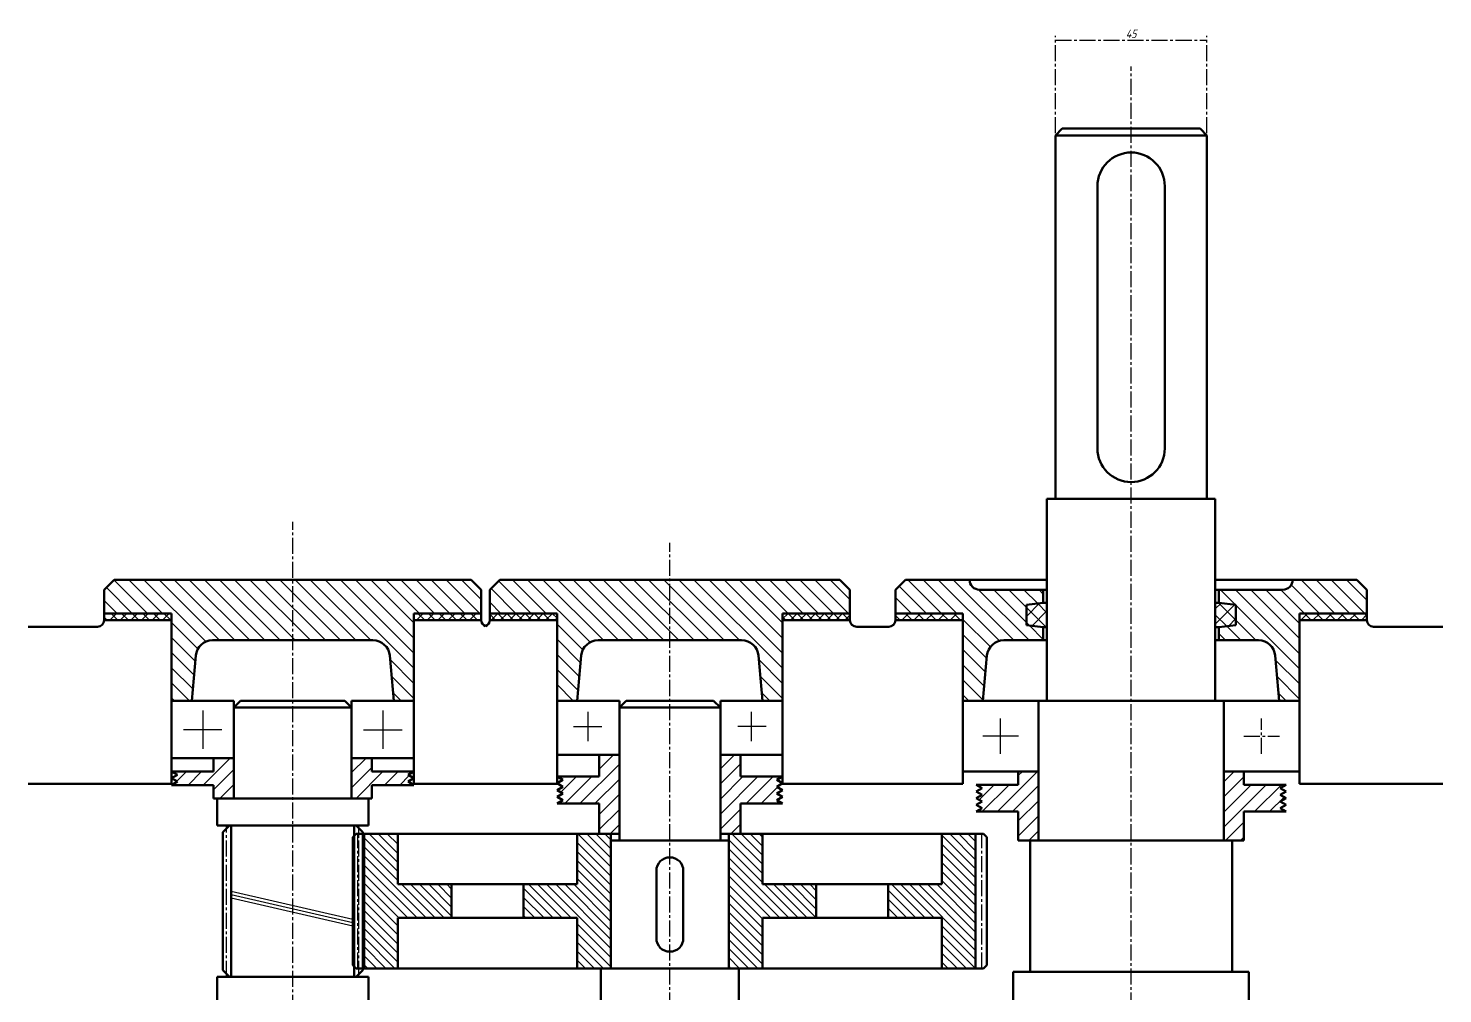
# Model space of a CAD drawing. Header units: millimetres. Extents: x 0 to 3756, y 0 to 2107.
# Drawn here: x 1286.3 to 1706.4, y 916.7 to 1203.5 of the extents above; entities that cross this region are included whole.
import ezdxf

# ---------------------------------------------------------------- set-up
doc = ezdxf.new("R2010")
doc.units = ezdxf.units.MM
doc.header["$LTSCALE"] = 0.25
doc.linetypes.add('CENTER2', pattern=[28.575, 19.05, -3.175, 3.175, -3.175])
for name, color, linetype, lineweight in [('点划线', 7, 'CENTER2', 25), ('粗实线', 7, 'Continuous', 50), ('细实线', 7, 'Continuous', 25)]:
    doc.layers.add(name, color=color, linetype=linetype, lineweight=lineweight)
doc.styles.add('gbeitc', font='gbeitc.shx', dxfattribs={"height": 5, "bigfont": 'gbcbig.shx'})
doc.dimstyles.new('ISO-25', dxfattribs={"dimtxt": 5, "dimasz": 2.1875, "dimexe": 1.25, "dimexo": 0.625, "dimtad": 1, "dimtoh": 1, "dimdec": 3, "dimdsep": 46, "dimtxsty": 'gbeitc', "dimcen": 2.5, "dimadec": 0, "dimazin": 0, "dimtfac": 1, "dimtdec": 3, "dimtmove": 0, "dimatfit": 3, "dimfxl": 1, "dimarcsym": 0})

# ---------------------------------------------------------------- blocks, each defined once
blk = doc.blocks.new('*D14')
at = {"layer": 'Defpoints', "color": 0, "transparency": 16777216}
for p in [(1636.32, 1200.01), (1591.32, 1171.72), (1636.32, 1171.72)]:
    blk.add_point(p, dxfattribs=at)
at = {"layer": '点划线', "color": 0, "lineweight": -2, "transparency": 16777216}
for p, q in [((1591.32, 1172.35), (1591.32, 1201.26)), ((1591.32, 1200.01), (1636.32, 1200.01)), ((1636.32, 1172.35), (1636.32, 1201.26))]:
    blk.add_line(p, q, dxfattribs=at)
at = {"layer": '点划线', "color": 0, "transparency": 16777216, "insert": (1613.82, 1201.89), "char_height": 2.5, "attachment_point": 5, "style": 'gbeitc'}
blk.add_mtext('45', dxfattribs=at)
blk = doc.blocks.new('_None')

msp = doc.modelspace()

# ---------------------------------------------------------------- hatches: boundary and pattern name
at = {"layer": '细实线'}
h = msp.add_hatch(dxfattribs=at)
h.set_pattern_fill('ANSI31', color=256, angle=90)
h.set_pattern_definition([(135, (2435.304, -2100.0195), (-2.245064, -2.245064), [])])
h.paths.add_polyline_path([(1308.8165, 781.2226), (1308.8165, 774.2226), (1311.8165, 771.2226), (1314.3165, 771.2226), (1323.3165, 771.2226), (1330.8165, 771.2226, -0.41421356), (1333.8165, 774.2226), (1347.8165, 774.2226), (1347.8165, 778.1087), (1342.8165, 778.7226), (1342.8165, 784.7226), (1347.8165, 785.3365), (1347.8165, 789.2226), (1340.9918, 789.2226, -0.3884789), (1336.0114, 793.7799), (1334.8165, 807.2226), (1328.8165, 807.2226), (1328.8165, 791.2226), (1328.8165, 783.2226), (1328.8165, 781.2226)])
h.paths.add_polyline_path([(1400.8165, 783.2226), (1400.8165, 791.2226), (1400.8165, 807.2226), (1394.8165, 807.2226), (1393.6216, 793.7799, -0.3884789), (1388.6413, 789.2226), (1381.8165, 789.2226), (1381.8165, 785.3365), (1386.8165, 784.7226), (1386.8165, 778.7226), (1381.8165, 778.1087), (1381.8165, 774.2226), (1395.8165, 774.2226, -0.41421356), (1398.8165, 771.2226), (1404.849, 771.2226), (1406.3165, 771.2226), (1415.3165, 771.2226), (1417.8165, 771.2226), (1420.8165, 774.2226), (1420.8165, 781.2226), (1400.8165, 781.2226)])
h.paths.add_polyline_path([(1328.8165, 1029.7226), (1328.8165, 1027.7226), (1328.8165, 1019.7226), (1328.8165, 1003.7226), (1334.8165, 1003.7226), (1336.0114, 1017.1653, -0.3884789), (1340.9918, 1021.7226), (1388.6413, 1021.7226, -0.3884789), (1393.6216, 1017.1653), (1394.8165, 1003.7226), (1400.8165, 1003.7226), (1400.8165, 1019.7226), (1400.8165, 1027.7226), (1400.8165, 1029.7226), (1420.8165, 1029.7226), (1420.8165, 1036.7226), (1417.8165, 1039.7226), (1415.3165, 1039.7226), (1406.3165, 1039.7226), (1398.8165, 1039.7226), (1397.3434, 1039.7226), (1332.2896, 1039.7226), (1324.7841, 1039.7226), (1323.3165, 1039.7226), (1314.3165, 1039.7226), (1311.8165, 1039.7226), (1308.8165, 1036.7226), (1308.8165, 1029.7226)])
h = msp.add_hatch(dxfattribs=at)
h.set_pattern_fill('ANSI31', color=256, angle=90)
h.set_pattern_definition([(135, (2795.6845, -1803.1202), (-2.245064, -2.245064), [])])
h.paths.add_polyline_path([(1450.5114, 793.7799), (1449.3165, 807.2226), (1443.3165, 807.2226), (1443.3165, 791.2226), (1443.3165, 783.2226), (1443.3165, 781.2226), (1423.3165, 781.2226), (1423.3165, 774.2226), (1426.3165, 771.2226), (1428.8165, 771.2226), (1437.8165, 771.2226), (1445.3165, 771.2226), (1446.7896, 771.2226), (1476.8165, 771.2226), (1476.8165, 789.2226), (1455.4918, 789.2226, -0.3884789)])
h.paths.add_polyline_path([(1498.1413, 789.2226), (1476.8165, 789.2226), (1476.8165, 771.2226), (1506.8434, 771.2226), (1514.349, 771.2226), (1515.8165, 771.2226), (1524.8165, 771.2226), (1527.3165, 771.2226), (1530.3165, 774.2226), (1530.3165, 781.2226), (1510.3165, 781.2226), (1510.3165, 783.2226), (1510.3165, 791.2226), (1510.3165, 807.2226), (1504.3165, 807.2226), (1503.1216, 793.7799, -0.3884789)])
h.paths.add_polyline_path([(1446.7896, 1039.7226), (1439.2841, 1039.7226), (1437.8165, 1039.7226), (1428.8165, 1039.7226), (1426.3165, 1039.7226), (1423.3165, 1036.7226), (1423.3165, 1029.7226), (1443.3165, 1029.7226), (1443.3165, 1027.7226), (1443.3165, 1019.7226), (1443.3165, 1003.7226), (1449.3165, 1003.7226), (1450.5114, 1017.1653, -0.3884789), (1455.4918, 1021.7226), (1476.8165, 1021.7226), (1476.8165, 1039.7226)])
h.paths.add_polyline_path([(1476.8165, 1039.7226), (1476.8165, 1021.7226), (1498.1413, 1021.7226, -0.3884789), (1503.1216, 1017.1653), (1504.3165, 1003.7226), (1510.3165, 1003.7226), (1510.3165, 1019.7226), (1510.3165, 1027.7226), (1510.3165, 1029.7226), (1530.3165, 1029.7226), (1530.3165, 1036.7226), (1527.3165, 1039.7226), (1524.8165, 1039.7226), (1515.8165, 1039.7226), (1508.3165, 1039.7226), (1506.8434, 1039.7226)])
h = msp.add_hatch(dxfattribs=at)
h.set_pattern_fill('ANSI31', color=256, angle=90)
h.set_pattern_definition([(135, (2576.3698, -1803.1202), (-2.245064, -2.245064), [])])
h.paths.add_polyline_path([(1575.9918, 789.2226, -0.3884789), (1571.0114, 793.7799), (1569.8165, 807.2226), (1563.8165, 807.2226), (1563.8165, 791.2226), (1563.8165, 783.2226), (1563.8165, 781.2226), (1543.8165, 781.2226), (1543.8165, 774.2226), (1546.8165, 771.2226), (1549.3165, 771.2226), (1613.8165, 771.2226), (1613.8165, 789.2226)])
h.paths.add_polyline_path([(1613.8165, 789.2226), (1613.8165, 771.2226), (1678.3165, 771.2226), (1680.8165, 771.2226), (1683.8165, 774.2226), (1683.8165, 781.2226), (1663.8165, 781.2226), (1663.8165, 783.2226), (1663.8165, 791.2226), (1663.8165, 807.2226), (1657.8165, 807.2226), (1656.6216, 793.7799, -0.3884789), (1651.6413, 789.2226)])
h.paths.add_polyline_path([(1568.8165, 1036.7226, -0.41421356), (1565.8165, 1039.7226), (1559.7841, 1039.7226), (1558.3165, 1039.7226), (1549.3165, 1039.7226), (1546.8165, 1039.7226), (1543.8165, 1036.7226), (1543.8165, 1029.7226), (1563.8165, 1029.7226), (1563.8165, 1027.7226), (1563.8165, 1019.7226), (1563.8165, 1003.7226), (1569.8165, 1003.7226), (1571.0114, 1017.1653, -0.3884789), (1575.9918, 1021.7226), (1582.8165, 1021.7226), (1587.7242, 1021.7226), (1587.7242, 1025.6087), (1582.7242, 1026.2226), (1582.7242, 1032.2226), (1587.7242, 1032.8365), (1587.7242, 1036.7226), (1582.8165, 1036.7226)])
h.paths.add_polyline_path([(1644.8165, 1036.7226), (1639.9088, 1036.7226), (1639.9088, 1032.8365), (1644.9088, 1032.2226), (1644.9088, 1026.2226), (1639.9088, 1025.6087), (1639.9088, 1021.7226), (1644.8165, 1021.7226), (1651.6413, 1021.7226, -0.3884789), (1656.6216, 1017.1653), (1657.8165, 1003.7226), (1663.8165, 1003.7226), (1663.8165, 1019.7226), (1663.8165, 1027.7226), (1663.8165, 1029.7226), (1683.8165, 1029.7226), (1683.8165, 1036.7226), (1680.8165, 1039.7226), (1678.3165, 1039.7226), (1669.3165, 1039.7226), (1661.8165, 1039.7226, -0.41421356), (1658.8165, 1036.7226)])
h = msp.add_hatch(dxfattribs=at)
h.set_pattern_fill('ANSI37', color=256, scale=0.7, angle=180)
h.set_pattern_definition([(225, (2435.3039, -2100.0195), (1.5715448, -1.5715448), []), (315, (2435.3039, -2100.0195), (1.5715448, 1.5715448), [])])
h.paths.add_polyline_path([(1328.8165, 781.2226), (1328.8165, 783.2226), (1308.8165, 783.2226), (1308.8165, 781.2226)])
h.paths.add_polyline_path([(1420.8165, 781.2226), (1420.8165, 783.2226), (1400.8165, 783.2226), (1400.8165, 781.2226)])
h.paths.add_polyline_path([(1328.8165, 1027.7226), (1328.8165, 1029.7226), (1308.8165, 1029.7226), (1308.8165, 1027.7226)])
h.paths.add_polyline_path([(1420.8165, 1027.7226), (1420.8165, 1029.7226), (1400.8165, 1029.7226), (1400.8165, 1027.7226)])
h = msp.add_hatch(dxfattribs=at)
h.set_pattern_fill('ANSI37', color=256, scale=0.6, angle=180)
h.set_pattern_definition([(225, (2795.6845, -1803.1202), (1.3470384, -1.3470384), []), (315, (2795.6845, -1803.1202), (1.3470384, 1.3470384), [])])
h.paths.add_polyline_path([(1423.3165, 783.2226), (1423.3165, 781.2226), (1443.3165, 781.2226), (1443.3165, 783.2226)])
h.paths.add_polyline_path([(1530.3165, 781.2226), (1530.3165, 783.2226), (1510.3165, 783.2226), (1510.3165, 781.2226)])
h.paths.add_polyline_path([(1423.3165, 1029.7226), (1423.3165, 1027.7226), (1443.3165, 1027.7226), (1443.3165, 1029.7226)])
h.paths.add_polyline_path([(1530.3165, 1027.7226), (1530.3165, 1029.7226), (1510.3165, 1029.7226), (1510.3165, 1027.7226)])
h = msp.add_hatch(dxfattribs=at)
h.set_pattern_fill('ANSI37', color=256, scale=0.8, angle=180)
h.set_pattern_definition([(225, (2576.3698, -1803.1202), (1.7960512, -1.7960512), []), (315, (2576.3698, -1803.1202), (1.7960512, 1.7960512), [])])
h.paths.add_polyline_path([(1543.8165, 783.2226), (1543.8165, 781.2226), (1563.8165, 781.2226), (1563.8165, 783.2226)])
h.paths.add_polyline_path([(1663.8165, 783.2226), (1663.8165, 781.2226), (1683.8165, 781.2226), (1683.8165, 783.2226)])
h.paths.add_polyline_path([(1543.8165, 1029.7226), (1543.8165, 1027.7226), (1563.8165, 1027.7226), (1563.8165, 1029.7226)])
h.paths.add_polyline_path([(1683.8165, 1027.7226), (1683.8165, 1029.7226), (1663.8165, 1029.7226), (1663.8165, 1027.7226)])
h = msp.add_hatch(dxfattribs=at)
h.set_pattern_fill('ANSI37', color=256, angle=180)
h.set_pattern_definition([(225, (2576.3698, -1803.1202), (2.245064, -2.245064), []), (315, (2576.3698, -1803.1202), (2.245064, 2.245064), [])])
h.paths.add_polyline_path([(1582.7242, 1026.2226), (1587.7242, 1025.6087), (1588.8165, 1025.6087), (1588.8165, 1032.8365), (1587.7242, 1032.8365), (1582.7242, 1032.2226)])
h.paths.add_polyline_path([(1639.9088, 1032.8365), (1638.8165, 1032.8365), (1638.8165, 1025.6087), (1639.9088, 1025.6087), (1644.9088, 1026.2226), (1644.9088, 1032.2226)])
h = msp.add_hatch(dxfattribs=at)
h.set_pattern_fill('ANSI31', color=256, angle=180)
h.set_pattern_definition([(225, (2795.6845, -1803.1202), (2.245064, -2.245064), [])])
h.paths.add_polyline_path([(1443.3165, 837.7226), (1445.0465, 836.7226), (1443.3165, 835.7226), (1445.0465, 834.7226), (1443.3165, 833.7226), (1445.0465, 832.7226), (1443.3165, 831.7226), (1445.0465, 830.7226), (1443.3165, 829.7226), (1455.8165, 829.7226), (1455.8165, 823.2226), (1461.8165, 823.2226), (1461.8165, 841.7226), (1455.8165, 841.7226), (1455.8165, 837.7226)])
h.paths.add_polyline_path([(1455.8165, 973.2226), (1455.8165, 964.2226), (1461.8165, 964.2226), (1461.8165, 987.7226), (1455.8165, 987.7226), (1455.8165, 981.2226), (1443.3165, 981.2226), (1445.0465, 980.2226), (1443.3165, 979.2226), (1445.0465, 978.2226), (1443.3165, 977.2226), (1445.0465, 976.2226), (1443.3165, 975.2226), (1445.0465, 974.2226), (1443.3165, 973.2226)])
h.paths.add_polyline_path([(1497.8165, 829.7226), (1510.3165, 829.7226), (1508.5865, 830.7226), (1510.3165, 831.7226), (1508.5865, 832.7226), (1510.3165, 833.7226), (1508.5865, 834.7226), (1510.3165, 835.7226), (1508.5865, 836.7226), (1510.3165, 837.7226), (1497.8165, 837.7226), (1497.8165, 841.7226), (1491.8165, 841.7226), (1491.8165, 823.2226), (1497.8165, 823.2226)])
h.paths.add_polyline_path([(1491.8165, 964.2226), (1497.8165, 964.2226), (1497.8165, 973.2226), (1510.3165, 973.2226), (1508.5865, 974.2226), (1510.3165, 975.2226), (1508.5865, 976.2226), (1510.3165, 977.2226), (1508.5865, 978.2226), (1510.3165, 979.2226), (1508.5865, 980.2226), (1510.3165, 981.2226), (1497.8165, 981.2226), (1497.8165, 987.7226), (1491.8165, 987.7226)])
h = msp.add_hatch(dxfattribs=at)
h.set_pattern_fill('ANSI31', color=256, angle=180)
h.set_pattern_definition([(225, (2435.304, -2100.0195), (2.245064, -2.245064), [])])
h.paths.add_polyline_path([(1347.3165, 836.2226), (1341.3165, 836.2226), (1341.3165, 832.2226), (1328.8165, 832.2226), (1330.5465, 831.2226), (1328.8165, 830.2226), (1330.5465, 829.2226), (1328.8165, 828.2226), (1341.3165, 828.2226), (1341.3165, 824.2226), (1347.3165, 824.2226)])
h.paths.add_polyline_path([(1388.3165, 828.2226), (1400.8165, 828.2226), (1399.0865, 829.2226), (1400.8165, 830.2226), (1399.0865, 831.2226), (1400.8165, 832.2226), (1388.3165, 832.2226), (1388.3165, 836.2226), (1382.3165, 836.2226), (1382.3165, 824.2226), (1388.3165, 824.2226)])
h.paths.add_polyline_path([(1341.3165, 982.7226), (1328.8165, 982.7226), (1330.5465, 981.7226), (1328.8165, 980.7226), (1330.5465, 979.7226), (1328.8165, 978.7226), (1341.3165, 978.7226), (1341.3165, 974.7226), (1347.3165, 974.7226), (1347.3165, 986.7226), (1341.3165, 986.7226)])
h.paths.add_polyline_path([(1382.3165, 974.7226), (1388.3165, 974.7226), (1388.3165, 978.7226), (1400.8165, 978.7226), (1399.0865, 979.7226), (1400.8165, 980.7226), (1399.0865, 981.7226), (1400.8165, 982.7226), (1388.3165, 982.7226), (1388.3165, 986.7226), (1382.3165, 986.7226)])
h = msp.add_hatch(dxfattribs=at)
h.set_pattern_fill('ANSI31', color=256, angle=180)
h.set_pattern_definition([(225, (2576.3698, -1803.1202), (2.245064, -2.245064), [])])
h.paths.add_polyline_path([(1580.3165, 832.7226), (1580.3165, 828.2226), (1586.3165, 828.2226), (1586.3165, 843.2226), (1581.3165, 843.2226), (1580.3165, 843.2226), (1580.3165, 840.7226), (1567.8165, 840.7226), (1569.5465, 839.7226), (1567.8165, 838.7226), (1569.5465, 837.7226), (1567.8165, 836.7226), (1569.5465, 835.7226), (1567.8165, 834.7226), (1569.5465, 833.7226), (1567.8165, 832.7226)])
h.paths.add_polyline_path([(1647.3165, 840.7226), (1647.3165, 843.2226), (1646.3165, 843.2226), (1641.3165, 843.2226), (1641.3165, 828.2226), (1647.3165, 828.2226), (1647.3165, 832.7226), (1659.8165, 832.7226), (1658.0865, 833.7226), (1659.8165, 834.7226), (1658.0865, 835.7226), (1659.8165, 836.7226), (1658.0865, 837.7226), (1659.8165, 838.7226), (1658.0865, 839.7226), (1659.8165, 840.7226)])
h.paths.add_polyline_path([(1586.3165, 982.7226), (1580.3165, 982.7226), (1580.3165, 978.8154), (1567.8165, 978.8154), (1569.5465, 977.8154), (1567.8165, 976.8154), (1569.5465, 975.8154), (1567.8165, 974.8154), (1569.5465, 973.8154), (1567.8165, 972.8154), (1569.5465, 971.8154), (1567.8165, 970.8154), (1580.3165, 970.8154), (1580.3165, 962.2226), (1586.3165, 962.2226)])
h.paths.add_polyline_path([(1647.3165, 970.8154), (1659.8165, 970.8154), (1658.0865, 971.8154), (1659.8165, 972.8154), (1658.0865, 973.8154), (1659.8165, 974.8154), (1658.0865, 975.8154), (1659.8165, 976.8154), (1658.0865, 977.8154), (1659.8165, 978.8154), (1647.3165, 978.8154), (1647.3165, 982.7226), (1641.3165, 982.7226), (1641.3165, 962.2226), (1647.3165, 962.2226)])
h = msp.add_hatch(dxfattribs=at)
h.set_pattern_fill('ANSI31', color=256, scale=0.6, angle=90)
h.set_pattern_definition([(135, (2491.5817, -921.1365), (-1.3470384, -1.3470384), [])])
h.paths.add_polyline_path([(1396.0015, 949.2226), (1396.0015, 964.2226), (1386.0015, 964.2226), (1386.0015, 924.2226), (1396.0015, 924.2226), (1396.0015, 939.2226), (1412.0015, 939.2226), (1412.0015, 949.2226)])
h.paths.add_polyline_path([(1433.3165, 949.2226), (1433.3165, 939.2226), (1449.3165, 939.2226), (1449.3165, 924.2226), (1459.3165, 924.2226), (1459.3165, 963.2226), (1459.3165, 964.2226), (1455.8165, 964.2226), (1449.3165, 964.2226), (1449.3165, 949.2226)])
h.paths.add_polyline_path([(1504.3165, 939.2226), (1520.3165, 939.2226), (1520.3165, 949.2226), (1504.3165, 949.2226), (1504.3165, 964.2226), (1494.3165, 964.2226), (1494.3165, 963.2226), (1494.3165, 924.2226), (1504.3165, 924.2226)])
h.paths.add_polyline_path([(1567.6315, 964.2226), (1557.6315, 964.2226), (1557.6315, 949.2226), (1541.6315, 949.2226), (1541.6315, 939.2226), (1557.6315, 939.2226), (1557.6315, 924.2226), (1567.6315, 924.2226)])

# ---------------------------------------------------------------- linework, layer by layer
at = {"layer": '点划线'}
for p, q in [((1613.8165, 755.1337), (1613.8165, 1192.1376)), ((1364.8165, 661.6026), (1364.8165, 1056.8755)), ((1476.8165, 755.1337), (1476.8165, 1050.644)), ((1652.5665, 987.9493), (1652.5665, 998.4959)), ((1647.2932, 993.2226), (1657.8398, 993.2226)), ((1345.141, 921.7226), (1345.141, 966.7226)), ((1384.492, 921.7226), (1384.492, 966.7226)), ((1384.1265, 924.2226), (1384.1265, 964.2226)), ((1569.5065, 924.2226), (1569.5065, 964.2226))]:
    msp.add_line(p, q, dxfattribs=at)
at = {"layer": '粗实线'}
for p, q in [((1593.3165, 1173.7226), (1591.3165, 1171.7226)), ((1613.8165, 1173.7226), (1593.3165, 1173.7226)), ((1613.8165, 1173.7226), (1634.3165, 1173.7226)), ((1634.3165, 1173.7226), (1636.3165, 1171.7226)), ((1591.3165, 1171.7226), (1591.3165, 1063.7226)), ((1591.3165, 1171.7226), (1613.8165, 1171.7226)), ((1636.3165, 1171.7226), (1613.8165, 1171.7226)), ((1636.3165, 1171.7226), (1636.3165, 1063.7226)), ((1603.8165, 1078.7226), (1603.8165, 1156.6274)), ((1623.8165, 1078.7226), (1623.8165, 1156.6274)), ((1613.8165, 1063.7226), (1588.8165, 1063.7226)), ((1588.8165, 1063.7226), (1588.8165, 1003.7226)), ((1591.3165, 1063.7226), (1613.8165, 1063.7226)), ((1613.8165, 1063.7226), (1636.3165, 1063.7226)), ((1613.8165, 1063.7226), (1638.8165, 1063.7226)), ((1638.8165, 1063.7226), (1638.8165, 1003.7226)), ((1308.8165, 1036.7226), (1311.8165, 1039.7226)), ((1311.8165, 1039.7226), (1314.3165, 1039.7226)), ((1314.3165, 1039.7226), (1323.3165, 1039.7226)), ((1323.3165, 1039.7226), (1330.8165, 1039.7226)), ((1332.2896, 1039.7226), (1324.7841, 1039.7226)), ((1397.3434, 1039.7226), (1332.2896, 1039.7226)), ((1397.3434, 1039.7226), (1404.849, 1039.7226)), ((1406.3165, 1039.7226), (1398.8165, 1039.7226)), ((1415.3165, 1039.7226), (1406.3165, 1039.7226)), ((1417.8165, 1039.7226), (1415.3165, 1039.7226)), ((1420.8165, 1036.7226), (1417.8165, 1039.7226)), ((1423.3165, 1036.7226), (1426.3165, 1039.7226)), ((1426.3165, 1039.7226), (1428.8165, 1039.7226)), ((1428.8165, 1039.7226), (1437.8165, 1039.7226)), ((1437.8165, 1039.7226), (1445.3165, 1039.7226)), ((1446.7896, 1039.7226), (1439.2841, 1039.7226)), ((1476.8165, 1039.7226), (1446.7896, 1039.7226)), ((1476.8165, 1039.7226), (1506.8434, 1039.7226)), ((1506.8434, 1039.7226), (1514.349, 1039.7226)), ((1515.8165, 1039.7226), (1508.3165, 1039.7226)), ((1524.8165, 1039.7226), (1515.8165, 1039.7226)), ((1527.3165, 1039.7226), (1524.8165, 1039.7226)), ((1530.3165, 1036.7226), (1527.3165, 1039.7226)), ((1543.8165, 1036.7226), (1546.8165, 1039.7226)), ((1546.8165, 1039.7226), (1549.3165, 1039.7226)), ((1549.3165, 1039.7226), (1558.3165, 1039.7226)), ((1558.3165, 1039.7226), (1565.8165, 1039.7226)), ((1567.2896, 1039.7226), (1559.7841, 1039.7226)), ((1565.8165, 1039.7226), (1588.8165, 1039.7226)), ((1567.2896, 1039.7226), (1574.7952, 1039.7226)), ((1661.8165, 1039.7226), (1638.8165, 1039.7226)), ((1660.3434, 1039.7226), (1652.8379, 1039.7226)), ((1660.3434, 1039.7226), (1667.849, 1039.7226)), ((1669.3165, 1039.7226), (1661.8165, 1039.7226)), ((1678.3165, 1039.7226), (1669.3165, 1039.7226)), ((1680.8165, 1039.7226), (1678.3165, 1039.7226)), ((1683.8165, 1036.7226), (1680.8165, 1039.7226)), ((1308.8165, 1029.7226), (1308.8165, 1036.7226)), ((1420.8165, 1029.7226), (1420.8165, 1036.7226)), ((1423.3165, 1029.7226), (1423.3165, 1036.7226)), ((1530.3165, 1029.7226), (1530.3165, 1036.7226)), ((1543.8165, 1029.7226), (1543.8165, 1036.7226)), ((1568.8165, 1036.7226), (1582.8165, 1036.7226)), ((1582.8165, 1036.7226), (1588.8165, 1036.7226)), ((1587.7242, 1036.7226), (1587.7242, 1032.8365)), ((1644.8165, 1036.7226), (1638.8165, 1036.7226)), ((1639.9088, 1036.7226), (1639.9088, 1032.8365)), ((1658.8165, 1036.7226), (1644.8165, 1036.7226)), ((1683.8165, 1029.7226), (1683.8165, 1036.7226)), ((1308.8165, 1029.7226), (1308.8165, 1027.7226)), ((1328.8165, 1029.7226), (1308.8165, 1029.7226)), ((1328.8165, 1027.7226), (1328.8165, 1029.7226)), ((1400.8165, 1027.7226), (1400.8165, 1029.7226)), ((1400.8165, 1029.7226), (1420.8165, 1029.7226)), ((1420.8165, 1029.7226), (1420.8165, 1027.7226)), ((1443.3165, 1029.7226), (1423.3165, 1029.7226)), ((1423.3165, 1027.7226), (1423.3165, 1029.7226)), ((1443.3165, 1027.7226), (1443.3165, 1029.7226)), ((1510.3165, 1027.7226), (1510.3165, 1029.7226)), ((1510.3165, 1029.7226), (1530.3165, 1029.7226)), ((1530.3165, 1027.7226), (1530.3165, 1029.7226)), ((1543.8165, 1029.7226), (1543.8165, 1027.7226)), ((1563.8165, 1029.7226), (1543.8165, 1029.7226)), ((1563.8165, 1027.7226), (1563.8165, 1029.7226)), ((1587.7242, 1032.8365), (1582.7242, 1032.2226)), ((1582.7242, 1032.2226), (1582.7242, 1026.2226)), ((1588.8165, 1032.8365), (1587.7242, 1032.8365)), ((1638.8165, 1032.8365), (1639.9088, 1032.8365)), ((1639.9088, 1032.8365), (1644.9088, 1032.2226)), ((1644.9088, 1032.2226), (1644.9088, 1026.2226)), ((1663.8165, 1027.7226), (1663.8165, 1029.7226)), ((1663.8165, 1029.7226), (1683.8165, 1029.7226)), ((1683.8165, 1029.7226), (1683.8165, 1027.7226)), ((1306.8165, 1025.7226), (1286.274, 1025.7226)), ((1308.8165, 1027.7226), (1328.8165, 1027.7226)), ((1328.8165, 1019.7226), (1328.8165, 1027.7226)), ((1400.8165, 1019.7226), (1400.8165, 1027.7226)), ((1420.8165, 1027.7226), (1400.8165, 1027.7226)), ((1423.3165, 1027.7226), (1443.3165, 1027.7226)), ((1443.3165, 1019.7226), (1443.3165, 1027.7226)), ((1510.3165, 1019.7226), (1510.3165, 1027.7226)), ((1530.3165, 1027.7226), (1510.3165, 1027.7226)), ((1541.8165, 1025.7226), (1532.3165, 1025.7226)), ((1543.8165, 1027.7226), (1563.8165, 1027.7226)), ((1563.8165, 1019.7226), (1563.8165, 1027.7226)), ((1582.7242, 1026.2226), (1587.7242, 1025.6087)), ((1587.7242, 1025.6087), (1587.7242, 1021.7226)), ((1587.7242, 1025.6087), (1588.8165, 1025.6087)), ((1639.9088, 1025.6087), (1638.8165, 1025.6087)), ((1644.9088, 1026.2226), (1639.9088, 1025.6087)), ((1639.9088, 1025.6087), (1639.9088, 1021.7226)), ((1663.8165, 1019.7226), (1663.8165, 1027.7226)), ((1683.8165, 1027.7226), (1663.8165, 1027.7226)), ((1685.8165, 1025.7226), (1706.3591, 1025.7226)), ((1340.9918, 1021.7226), (1388.6413, 1021.7226)), ((1455.4918, 1021.7226), (1476.8165, 1021.7226)), ((1498.1413, 1021.7226), (1476.8165, 1021.7226)), ((1575.9918, 1021.7226), (1582.8165, 1021.7226)), ((1582.8165, 1021.7226), (1588.8165, 1021.7226)), ((1644.8165, 1021.7226), (1638.8165, 1021.7226)), ((1651.6413, 1021.7226), (1644.8165, 1021.7226)), ((1328.8165, 1003.7226), (1328.8165, 1019.7226)), ((1336.0114, 1017.1653), (1334.8165, 1003.7226)), ((1393.6216, 1017.1653), (1394.8165, 1003.7226)), ((1400.8165, 1003.7226), (1400.8165, 1019.7226)), ((1443.3165, 1003.7226), (1443.3165, 1019.7226)), ((1450.5114, 1017.1653), (1449.3165, 1003.7226)), ((1503.1216, 1017.1653), (1504.3165, 1003.7226)), ((1510.3165, 1003.7226), (1510.3165, 1019.7226)), ((1563.8165, 1003.7226), (1563.8165, 1019.7226)), ((1571.0114, 1017.1653), (1569.8165, 1003.7226)), ((1656.6216, 1017.1653), (1657.8165, 1003.7226)), ((1663.8165, 1003.7226), (1663.8165, 1019.7226)), ((1347.3165, 1003.7226), (1328.8165, 1003.7226)), ((1328.8165, 1003.7226), (1328.8165, 986.7226)), ((1349.3165, 1003.7226), (1347.3165, 1001.7226)), ((1347.3165, 1001.7226), (1347.3165, 1003.7226)), ((1347.3165, 974.7226), (1347.3165, 1001.7226)), ((1347.3165, 1001.7226), (1382.3165, 1001.7226)), ((1349.3165, 1003.7226), (1364.8165, 1003.7226)), ((1380.3165, 1003.7226), (1364.8165, 1003.7226)), ((1380.3165, 1003.7226), (1382.3165, 1001.7226)), ((1382.3165, 1003.7226), (1400.8165, 1003.7226)), ((1382.3165, 1001.7226), (1382.3165, 1003.7226)), ((1382.3165, 974.7226), (1382.3165, 1001.7226)), ((1400.8165, 1003.7226), (1400.8165, 986.7226)), ((1461.8165, 1003.7226), (1443.3165, 1003.7226)), ((1443.3165, 1003.7226), (1443.3165, 987.7226)), ((1461.8165, 1003.7226), (1461.8165, 1001.7226)), ((1461.8165, 1001.7226), (1463.8165, 1003.7226)), ((1461.8165, 962.2226), (1461.8165, 1001.7226)), ((1461.8165, 1001.7226), (1491.8165, 1001.7226)), ((1463.8165, 1003.7226), (1489.8165, 1003.7226)), ((1491.8165, 1001.7226), (1489.8165, 1003.7226)), ((1491.8165, 1003.7226), (1510.3165, 1003.7226)), ((1491.8165, 1003.7226), (1491.8165, 1001.7226)), ((1491.8165, 1001.7226), (1491.8165, 962.2226)), ((1510.3165, 1003.7226), (1510.3165, 987.7226)), ((1563.8165, 982.7226), (1563.8165, 1003.7226)), ((1563.8165, 1003.7226), (1586.3165, 1003.7226)), ((1563.8165, 1003.7226), (1563.8165, 986.7226)), ((1569.8165, 1003.7226), (1563.8165, 1003.7226)), ((1586.3165, 1003.7226), (1586.3165, 962.2226)), ((1586.3165, 1003.7226), (1613.8165, 1003.7226)), ((1641.3165, 1003.7226), (1613.8165, 1003.7226)), ((1641.3165, 1003.7226), (1641.3165, 962.2226)), ((1663.8165, 1003.7226), (1641.3165, 1003.7226)), ((1663.8165, 982.7226), (1663.8165, 1003.7226)), ((1443.3165, 987.7226), (1461.8165, 987.7226)), ((1443.3165, 979.0713), (1443.3165, 987.7226)), ((1455.8165, 981.2226), (1455.8165, 987.7226)), ((1510.3165, 987.7226), (1491.8165, 987.7226)), ((1497.8165, 981.2226), (1497.8165, 987.7226)), ((1510.3165, 979.0713), (1510.3165, 987.7226)), ((1328.8165, 986.7226), (1347.3165, 986.7226)), ((1328.8165, 979.0713), (1328.8165, 986.7226)), ((1341.3165, 982.7226), (1341.3165, 986.7226)), ((1341.3165, 986.7226), (1347.3165, 986.7226)), ((1347.3165, 986.7226), (1347.3165, 974.7226)), ((1400.8165, 986.7226), (1382.3165, 986.7226)), ((1388.3165, 982.7226), (1388.3165, 986.7226)), ((1400.8165, 979.0713), (1400.8165, 986.7226)), ((1563.8165, 979.0713), (1563.8165, 986.7226)), ((1663.8165, 979.0713), (1663.8165, 986.7226)), ((1286.274, 979.0713), (1328.8165, 979.0713)), ((1341.3165, 982.7226), (1328.8165, 982.7226)), ((1328.8165, 982.7226), (1330.5465, 981.7226)), ((1330.5465, 981.7226), (1328.8165, 980.7226)), ((1328.8165, 980.7226), (1330.5465, 979.7226)), ((1330.5465, 979.7226), (1328.8165, 978.7226)), ((1341.3165, 982.7226), (1341.3165, 982.7226)), ((1388.3165, 982.7226), (1388.3165, 982.7226)), ((1388.3165, 982.7226), (1400.8165, 982.7226)), ((1400.8165, 982.7226), (1399.0865, 981.7226)), ((1399.0865, 981.7226), (1400.8165, 980.7226)), ((1400.8165, 980.7226), (1399.0865, 979.7226)), ((1399.0865, 979.7226), (1400.8165, 978.7226)), ((1400.8165, 979.0713), (1443.3165, 979.0713)), ((1445.0465, 980.2226), (1443.3165, 981.2226)), ((1443.3165, 981.2226), (1455.8165, 981.2226)), ((1443.3165, 979.2226), (1445.0465, 980.2226)), ((1445.0465, 978.2226), (1443.3165, 979.2226)), ((1510.3165, 981.2226), (1497.8165, 981.2226)), ((1508.5865, 980.2226), (1510.3165, 981.2226)), ((1510.3165, 979.2226), (1508.5865, 980.2226)), ((1508.5865, 978.2226), (1510.3165, 979.2226)), ((1510.3165, 979.0713), (1563.8165, 979.0713)), ((1563.8165, 982.7226), (1586.3165, 982.7226)), ((1580.3165, 978.8154), (1567.8165, 978.8154)), ((1567.8165, 978.8154), (1569.5465, 977.8154)), ((1580.3165, 978.8154), (1580.3165, 982.7226)), ((1663.8165, 982.7226), (1641.3165, 982.7226)), ((1647.3165, 978.8154), (1647.3165, 982.7226)), ((1647.3165, 978.8154), (1659.8165, 978.8154)), ((1659.8165, 978.8154), (1658.0865, 977.8154)), ((1706.3591, 979.0713), (1663.8165, 979.0713)), ((1328.8165, 978.7226), (1341.3165, 978.7226)), ((1341.3165, 974.7226), (1341.3165, 978.7226)), ((1347.3165, 974.7226), (1341.3165, 974.7226)), ((1342.3218, 966.7226), (1342.3218, 974.7226)), ((1342.3218, 974.7226), (1347.3165, 974.7226)), ((1364.8165, 974.7226), (1347.3165, 974.7226)), ((1348.3165, 974.7226), (1364.8165, 974.7226)), ((1381.3165, 974.7226), (1364.8165, 974.7226)), ((1364.8165, 974.7226), (1382.3165, 974.7226)), ((1387.3112, 974.7226), (1382.3165, 974.7226)), ((1382.3165, 974.7226), (1388.3165, 974.7226)), ((1387.3112, 966.7226), (1387.3112, 974.7226)), ((1400.8165, 978.7226), (1388.3165, 978.7226)), ((1388.3165, 974.7226), (1388.3165, 978.7226)), ((1443.3165, 977.2226), (1445.0465, 978.2226)), ((1445.0465, 976.2226), (1443.3165, 977.2226)), ((1443.3165, 975.2226), (1445.0465, 976.2226)), ((1445.0465, 974.2226), (1443.3165, 975.2226)), ((1510.3165, 977.2226), (1508.5865, 978.2226)), ((1508.5865, 976.2226), (1510.3165, 977.2226)), ((1510.3165, 975.2226), (1508.5865, 976.2226)), ((1508.5865, 974.2226), (1510.3165, 975.2226)), ((1569.5465, 977.8154), (1567.8165, 976.8154)), ((1567.8165, 976.8154), (1569.5465, 975.8154)), ((1569.5465, 975.8154), (1567.8165, 974.8154)), ((1567.8165, 974.8154), (1569.5465, 973.8154)), ((1658.0865, 977.8154), (1659.8165, 976.8154)), ((1659.8165, 976.8154), (1658.0865, 975.8154)), ((1658.0865, 975.8154), (1659.8165, 974.8154)), ((1659.8165, 974.8154), (1658.0865, 973.8154)), ((1443.3165, 973.2226), (1445.0465, 974.2226)), ((1455.8165, 973.2226), (1443.3165, 973.2226)), ((1455.8165, 973.2226), (1455.8165, 964.2226)), ((1497.8165, 973.2226), (1510.3165, 973.2226)), ((1497.8165, 973.2226), (1497.8165, 964.2226)), ((1510.3165, 973.2226), (1508.5865, 974.2226)), ((1569.5465, 973.8154), (1567.8165, 972.8154)), ((1567.8165, 972.8154), (1569.5465, 971.8154)), ((1569.5465, 971.8154), (1567.8165, 970.8154)), ((1567.8165, 970.8154), (1580.3165, 970.8154)), ((1580.3165, 970.8154), (1580.3165, 962.2226)), ((1647.3165, 970.8154), (1647.3165, 962.2226)), ((1659.8165, 970.8154), (1647.3165, 970.8154)), ((1658.0865, 973.8154), (1659.8165, 972.8154)), ((1659.8165, 972.8154), (1658.0865, 971.8154)), ((1658.0865, 971.8154), (1659.8165, 970.8154)), ((1342.3218, 966.7226), (1346.0065, 966.7226)), ((1344.0065, 964.7226), (1346.0065, 966.7226)), ((1346.0065, 966.7226), (1364.8165, 966.7226)), ((1346.5631, 921.7226), (1346.5631, 966.7226)), ((1364.8165, 966.7226), (1348.3165, 966.7226)), ((1383.6265, 966.7226), (1364.8165, 966.7226)), ((1364.8165, 966.7226), (1381.3165, 966.7226)), ((1383.07, 921.7226), (1383.07, 966.7226)), ((1385.6265, 964.7226), (1383.6265, 966.7226)), ((1387.3112, 966.7226), (1383.6265, 966.7226)), ((1344.0065, 923.7226), (1344.0065, 964.7226)), ((1383.6265, 964.2226), (1382.6265, 963.2226)), ((1382.6265, 925.2226), (1382.6265, 963.2226)), ((1383.6265, 964.2226), (1459.3165, 964.2226)), ((1385.6265, 923.7226), (1385.6265, 964.7226)), ((1386.0015, 924.2226), (1386.0015, 964.2226)), ((1396.0015, 964.2226), (1396.0015, 949.2226)), ((1449.3165, 964.2226), (1449.3165, 949.2226)), ((1455.8165, 964.2226), (1461.8165, 964.2226)), ((1459.3165, 963.2226), (1459.3165, 964.2226)), ((1459.3165, 924.2226), (1459.3165, 963.2226)), ((1459.3165, 962.2226), (1494.3165, 962.2226)), ((1497.8165, 964.2226), (1491.8165, 964.2226)), ((1494.3165, 963.2226), (1494.3165, 964.2226)), ((1570.0065, 964.2226), (1494.3165, 964.2226)), ((1494.3165, 924.2226), (1494.3165, 963.2226)), ((1504.3165, 964.2226), (1504.3165, 949.2226)), ((1557.6315, 964.2226), (1557.6315, 949.2226)), ((1567.6315, 924.2226), (1567.6315, 964.2226)), ((1570.0065, 964.2226), (1571.0065, 963.2226)), ((1571.0065, 925.2226), (1571.0065, 963.2226)), ((1580.3165, 962.2226), (1586.3165, 962.2226)), ((1613.8165, 962.2226), (1583.8165, 962.2226)), ((1583.8165, 962.2226), (1583.8165, 923.2226)), ((1613.8165, 962.2226), (1643.8165, 962.2226)), ((1647.3165, 962.2226), (1641.3165, 962.2226)), ((1643.8165, 962.2226), (1643.8165, 923.2226)), ((1472.8165, 933.2226), (1472.8165, 953.2226)), ((1480.8165, 953.2226), (1480.8165, 933.2226)), ((1396.0015, 949.2226), (1412.0015, 949.2226)), ((1412.0015, 939.2226), (1412.0015, 949.2226)), ((1433.3165, 949.2226), (1412.0015, 949.2226)), ((1449.3165, 949.2226), (1433.3165, 949.2226)), ((1433.3165, 939.2226), (1433.3165, 949.2226)), ((1504.3165, 949.2226), (1520.3165, 949.2226)), ((1520.3165, 939.2226), (1520.3165, 949.2226)), ((1520.3165, 949.2226), (1541.6315, 949.2226)), ((1557.6315, 949.2226), (1541.6315, 949.2226)), ((1541.6315, 939.2226), (1541.6315, 949.2226)), ((1396.0015, 924.2226), (1396.0015, 939.2226)), ((1396.0015, 939.2226), (1412.0015, 939.2226)), ((1412.0015, 939.2226), (1433.3165, 939.2226)), ((1449.3165, 939.2226), (1433.3165, 939.2226)), ((1449.3165, 924.2226), (1449.3165, 939.2226)), ((1504.3165, 924.2226), (1504.3165, 939.2226)), ((1504.3165, 939.2226), (1520.3165, 939.2226)), ((1541.6315, 939.2226), (1520.3165, 939.2226)), ((1557.6315, 939.2226), (1541.6315, 939.2226)), ((1557.6315, 924.2226), (1557.6315, 939.2226)), ((1383.6265, 924.2226), (1382.6265, 925.2226)), ((1476.8165, 924.2226), (1383.6265, 924.2226)), ((1456.3165, 911.7226), (1456.3165, 924.2226)), ((1476.8165, 924.2226), (1570.0065, 924.2226)), ((1497.3165, 924.2226), (1497.3165, 911.7226)), ((1570.0065, 924.2226), (1571.0065, 925.2226)), ((1342.3218, 836.2226), (1342.3218, 921.7226)), ((1342.3218, 921.7226), (1364.8165, 921.7226)), ((1344.0065, 923.7226), (1346.0065, 921.7226)), ((1364.8165, 921.7226), (1344.0065, 921.7226)), ((1387.3112, 921.7226), (1364.8165, 921.7226)), ((1364.8165, 921.7226), (1385.6265, 921.7226)), ((1385.6265, 923.7226), (1383.6265, 921.7226)), ((1387.3112, 836.2226), (1387.3112, 921.7226)), ((1578.8165, 908.2226), (1578.8165, 923.2226)), ((1578.8165, 923.2226), (1613.8165, 923.2226)), ((1648.8165, 923.2226), (1613.8165, 923.2226)), ((1648.8165, 908.2226), (1648.8165, 923.2226))]:
    msp.add_line(p, q, dxfattribs=at)
for centre, radius, start, end in [((1613.8165, 1156.6274), 10, 0, 180), ((1613.8165, 1078.7226), 10, 180, 0), ((1568.8165, 1039.7226), 3, 180, 270), ((1658.8165, 1039.7226), 3, 270, 0), ((1306.8165, 1027.7226), 2, 270, 0), ((1422.8165, 1027.7226), 2, 180, 247.975687), ((1421.3165, 1027.7226), 2, 292.024313, 0), ((1532.3165, 1027.7226), 2, 180, 270), ((1541.8165, 1027.7226), 2, 270, 0), ((1685.8165, 1027.7226), 2, 180, 270), ((1340.9918, 1016.7226), 5, 90, 174.920392), ((1388.6413, 1016.7226), 5, 5.079608, 90), ((1455.4918, 1016.7226), 5, 90, 174.920392), ((1498.1413, 1016.7226), 5, 5.079608, 90), ((1575.9918, 1016.7226), 5, 90, 174.920392), ((1651.6413, 1016.7226), 5, 5.079608, 90), ((1476.8165, 953.2226), 4, 0, 180), ((1476.8165, 933.2226), 4, 180, 0)]:
    msp.add_arc(centre, radius, start, end, dxfattribs=at)
at = {"layer": '细实线'}
for p, q in [((1338.0665, 1000.854), (1338.0665, 989.4248)), ((1391.5665, 1000.854), (1391.5665, 989.4248)), ((1452.5665, 991.7423), (1452.5665, 1000.4437)), ((1501.0665, 991.7423), (1501.0665, 1000.4437)), ((1448.1703, 996.093), (1456.6428, 996.093)), ((1505.4628, 996.093), (1496.9903, 996.093)), ((1575.0665, 987.9493), (1575.0665, 998.4959)), ((1343.7811, 995.1394), (1332.352, 995.1394)), ((1385.852, 995.1394), (1397.2811, 995.1394)), ((1580.3398, 993.2226), (1569.7932, 993.2226)), ((1346.5631, 947.2226), (1382.6265, 938.8967)), ((1346.5631, 946.2226), (1382.6265, 937.8967)), ((1346.5631, 945.2226), (1382.6265, 936.8967))]:
    msp.add_line(p, q, dxfattribs=at)

# ---------------------------------------------------------------- dimensions: what is measured, and where the dimension line sits
at = {"layer": '点划线'}
dim = msp.add_linear_dim(base=(1636.3165, 1200.0112), p1=(1591.3165, 1171.7226), p2=(1636.3165, 1171.7226), dimstyle='ISO-25', override={"dimtxt": 2.5, "dimasz": 2.5, "dimblk": 'None'}, dxfattribs=at)
dim.commit()
dim.dimension.update_dxf_attribs({"geometry": '*D14', "text_midpoint": (1613.8165, 1201.8862)})

doc.saveas('drawing.dxf')
